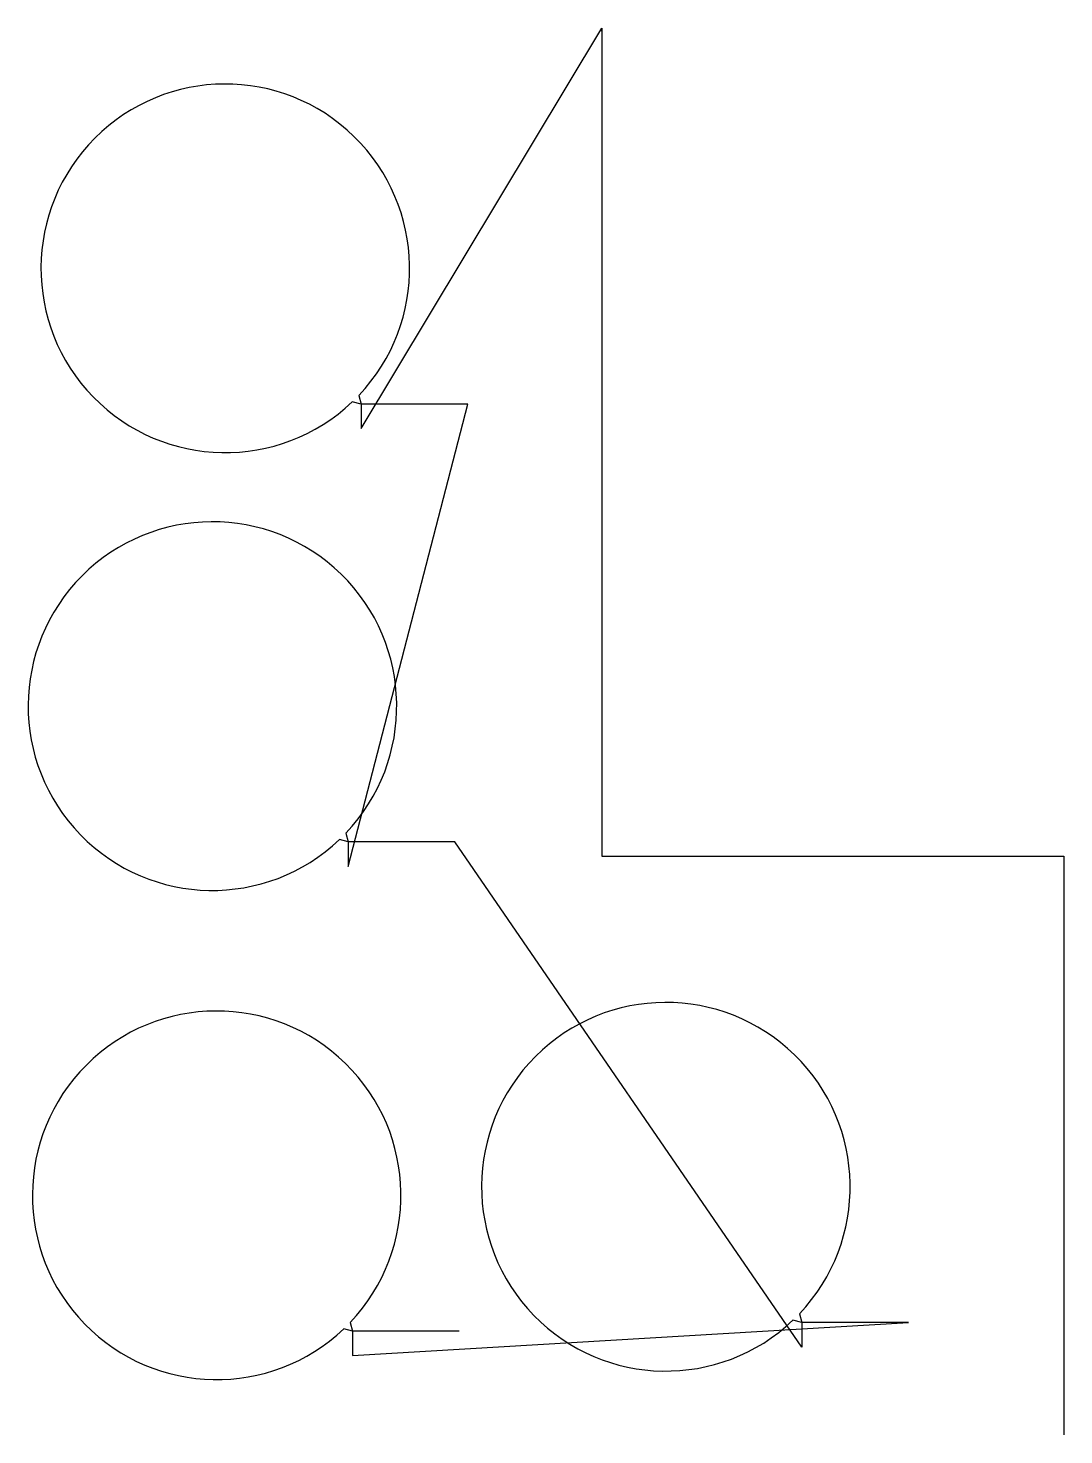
# Model space of a CAD drawing. Header units: metres. Extents: x 70 to 410, y 246 to 708.
import ezdxf

# ---------------------------------------------------------------- set-up
doc = ezdxf.new("R2010")
doc.units = ezdxf.units.M

msp = doc.modelspace()

# ---------------------------------------------------------------- linework, layer by layer
at = {"layer": 'TOOL_0'}
for p, q in [((179.178, 576.793), (258.15, 708.249)), ((258.15, 708.249), (258.15, 707.249)), ((258.15, 707.249), (258.15, 708.249)), ((258.15, 708.249), (258.15, 707.249)), ((258.15, 707.249), (258.15, 436.405)), ((178.4, 587.692), (179.178, 584.793)), ((174.965, 433.107), (214.178, 584.793)), ((179.178, 584.793), (176.279, 585.571)), ((214.178, 584.793), (179.178, 584.793)), ((179.178, 584.793), (179.178, 576.793)), ((174.187, 444.006), (174.965, 441.107)), ((174.965, 441.107), (172.066, 441.885)), ((209.965, 441.107), (174.965, 441.107)), ((174.965, 441.107), (174.965, 433.107)), ((323.819, 275.334), (209.965, 441.107)), ((258.15, 436.405), (409.872, 436.405)), ((409.872, 436.405), (409.872, 247.5)), ((175.591, 283.415), (176.369, 280.516)), ((176.369, 272.516), (358.819, 283.334)), ((323.819, 283.334), (320.92, 284.112)), ((323.041, 286.233), (323.819, 283.334)), ((358.819, 283.334), (323.819, 283.334)), ((323.819, 283.334), (323.819, 275.334)), ((176.369, 280.516), (173.47, 281.294)), ((211.369, 280.516), (176.369, 280.516)), ((176.369, 280.516), (176.369, 272.516)), ((409.872, 247.5), (409.872, 246.5))]:
    msp.add_line(p, q, dxfattribs=at)
for centre, start, end in [((134.574, 629.399), 316.41916, 135), ((134.573, 629.399), 134.99933, 313.57885), ((130.361, 485.713), 316.41916, 135), ((130.36, 485.713), 134.99933, 313.57885), ((279.215, 327.94), 316.41916, 135), ((131.765, 325.122), 316.41916, 135), ((279.214, 327.94), 134.99933, 313.57885), ((131.764, 325.122), 134.99933, 313.57885)]:
    msp.add_arc(centre, 60.5, start, end, dxfattribs=at)

doc.saveas('drawing.dxf')
